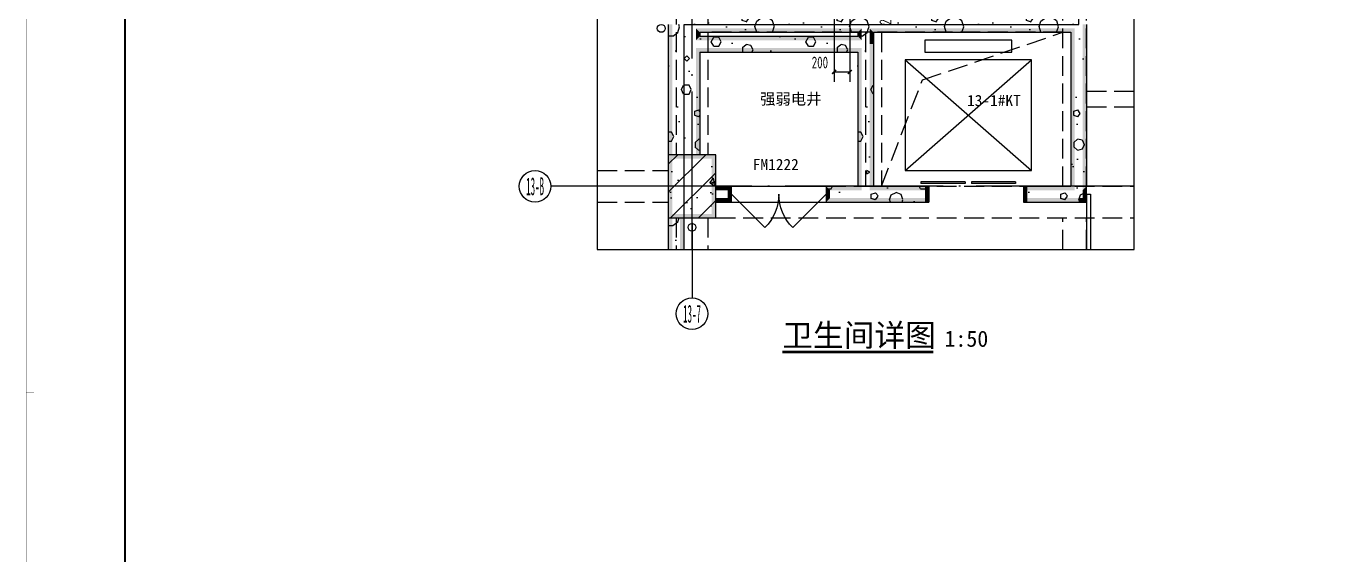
# Model space of a CAD drawing. Extents: x 175123 to 260190, y 15257 to 44959.
# Drawn here: x 175123 to 191654, y 28052 to 34750 of the extents above; entities that cross this region are included whole.
import ezdxf
from ezdxf.enums import TextEntityAlignment as Align
from ezdxf.xclip import XClip

# ---------------------------------------------------------------- set-up
doc = ezdxf.new("R2010")
doc.units = 0
doc.header["$LTSCALE"] = 1000
doc.header["$MEASUREMENT"] = 0
doc.header["$XCLIPFRAME"] = 2
for name, pattern in [('13#结构梁$0$DASH', [0.35, 0.25, -0.1]), ('13#结构梁$0$X-104 13#平面$0$DOTE', [2.42, 2, -0.2, 0.02, -0.2]), ('X-104 13#平面$0$DOTE', [2.42, 2, -0.2, 0.02, -0.2])]:
    doc.linetypes.add(name, pattern=pattern)
for name, color, linetype in [('01-标注_轴线坐标', 132, 'Continuous'), ('02-TEXT_标注', 130, 'Continuous'), ('13#结构梁$0$s-beam', 4, '13#结构梁$0$DASH'), ('13#结构梁$0$X-104 13#平面$0$A_AXIS-轴线', 36, '13#结构梁$0$X-104 13#平面$0$DOTE'), ('AXIS_TEXT', 7, 'Continuous'), ('DIM_SYMB', 3, 'Continuous'), ('DOOR_FIRE_TEXT', 7, 'Continuous'), ('PUB_WALL', 9, 'Continuous'), ('TWT_DIM', 3, 'Continuous'), ('X-104 13#平面$0$A-TECH_水', 3, 'Continuous'), ('X-104 13#平面$0$A_AXIS-轴线', 36, 'X-104 13#平面$0$DOTE'), ('X-104 13#平面$0$DOOR_FIRE', 220, 'Continuous'), ('X-104 13#平面$1$05-填充_天正', 26, 'Continuous'), ('X-104 13#平面$1$A_STR-砌块墙', 121, 'Continuous'), ('X-104 13#平面$1$A_STR-砼柱', 51, 'Continuous'), ('图层1', 7, 'Continuous')]:
    doc.layers.add(name, color=color, linetype=linetype)
doc.layers.add('X-104 13#平面$0$000套内', color=226, linetype='Continuous', lineweight=30, plot=False)
doc.styles.add('_TCH_AXIS', font='STXIHEI.TTF', dxfattribs={"width": 0.75})
doc.styles.add('_TCH_DIM_T3', font='ROS1', dxfattribs={"width": 0.8, "bigfont": 'JD'})
doc.styles.add('_TCH_WINDOW', font='STXIHEI.TTF')
doc.styles.add('COMPLEX', font='COMPLEX')
doc.styles.get("Standard").update_dxf_attribs({"font": 'STXIHEI.TTF'})
doc.styles.add('图签信息$0$华文细黑', font='STXIHEI.TTF', dxfattribs={"height": 10})
doc.dimstyles.new('_TWT_ARCH&&50', dxfattribs={"dimtxt": 148.75, "dimasz": 50, "dimexe": 125, "dimexo": 150, "dimgap": 50, "dimtad": 1, "dimdec": 0, "dimzin": 0, "dimdsep": 46, "dimtxsty": '_TCH_DIM_T3', "dimblk": 'ARCHTICK', "dimcen": 0.09, "dimclrt": 7, "dimazin": 2, "dimtfac": 1, "dimtdec": 0, "dimtix": 1, "dimtmove": 2, "dimatfit": 3, "dimfxl": 0, "dimtolj": 1, "dimtzin": 0, "dimarcsym": 0})
pattern_1 = [(0, (354, -366), (600, 1200), [0, -1200]), (0, (-348, -528), (600, 1200), [0, -1200]), (0, (42, -540), (600, 1200), [0, -1200]), (0, (468, -186), (600, 1200), [0, -1200]), (0, (-30, -600), (600, 1200), [0, -1200]), (0, (588, 570), (600, 1200), [0, -1200]), (0, (222, 474), (600, 1200), [0, -1200]), (0, (414, 324), (600, 1200), [0, -1200]), (0, (-564, 300), (600, 1200), [0, -1200]), (0, (24, 246), (600, 1200), [0, -1200]), (0, (-204, -60), (600, 1200), [0, -1200]), (0, (-192, -510), (600, 1200), [0, -1200]), (0, (258, -558), (600, 1200), [0, -1200]), (0, (588, -30), (600, 1200), [0, -1200]), (0, (-534, -216), (600, 1200), [0, -1200]), (0, (-432, -12), (600, 1200), [0, -1200]), (0, (36, -96), (600, 1200), [0, -1200]), (0, (-132, -270), (600, 1200), [0, -1200]), (0, (-228, 126), (600, 1200), [0, -1200]), (0, (-78, 576), (600, 1200), [0, -1200]), (0, (-486, -468), (600, 1200), [0, -1200]), (0, (174, 330), (600, 1200), [0, -1200]), (0, (-384, 348), (600, 1200), [0, -1200]), (0, (-480, 504), (600, 1200), [0, -1200]), (130.6013, (514.286, 194.286), (-2999.99997, 3600.000016), [52.683, -22074.222]), (18.43495, (428.57, 217.14), (3000, 1200), [54.21, -7535.256]), (90, (428.6, 165.7), (600, 1200), [51.429, -2348.571]), (161.56505, (480, 148.57), (-3000, 1199.9999), [54.21, -7535.256]), (53.1301, (480, 148.57), (600, 1200), [57.143, -5942.857]), (135, (525.7, -462.86), (-600, 1200), [48.487, -3345.625]), (45, (457.14, -462.86), (600, 1200), [48.487, -3345.625]), (135, (491.43, -497.14), (-600, 1200), [48.487, -3345.625]), (45, (491.43, -497.14), (600, 1200), [48.487, -3345.625]), (116.565, (-51.4, 342.9), (-0.0001, 2400), [63.888, -1277.753]), (180, (-80, 400), (-600, 1200), [68.571, -1131.428]), (63.435, (-177.1, 342.9), (5e-06, 2400), [63.888, -1277.753]), (116.565, (-148.6, 285.7), (-0.0001, 2400), [63.888, -1277.753]), (0, (-148.6, 285.7), (600, 1200), [68.571, -1131.428]), (63.435, (-80, 285.7), (5e-06, 2400), [63.888, -1277.753]), (107.10273, (400, -62.857), (-1799.99993, 6000.00001), [77.723, -32565.805]), (143.97263, (377.14, 11.43), (-11399.99986, 8399.99999), [77.723, -16244.04]), (180, (314.3, 57.1), (-600, 1200), [74.286, -1125.714]), (36.02737, (177.14, 11.43), (11399.99992, 8399.99991), [77.723, -16244.04]), (71.56505, (154.29, -57.14), (1800, 6000), [72.28, -7517.186]), (107.10273, (177.143, -131.43), (-1799.99993, 6000.00001), [77.723, -32565.805]), (143.97263, (240, -177.14), (-11399.99986, 8399.99999), [77.723, -16244.04]), (0, (240, -177.1), (600, 1200), [74.286, -1125.714]), (36.02737, (314.29, -177.14), (11399.99992, 8399.99991), [77.723, -16244.04]), (71.56505, (377.14, -131.43), (1800, 6000), [72.28, -7517.186]), (150.25512, (411.43, 497.14), (-1800, 1200), [46.07, -9628.64]), (90, (371.4, 474.3), (600, 1200), [45.714, -2354.285]), (29.74488, (371.43, 474.29), (1800, 1200), [46.07, -9628.64]), (116.565, (131.4, -354.3), (-0.0001, 2400), [63.888, -1277.753]), (168.69007, (102.86, -297.14), (-5400, 1199.99997), [58.275, -12179.37]), (41.18593, (0, -325.714), (14999.99991, 13199.999885), [60.744, -25451.604]), (90, (0, -382.86), (600, 1200), [57.143, -2342.857]), (138.81407, (45.714, -422.857), (-14999.999733, 13200.000084), [60.744, -25451.604]), (16.69924, (45.714, -422.857), (19799.99985, 5999.99994), [59.659, -24997.075]), (60.9454, (102.86, -405.714), (600, 1199.99999), [58.832, -24650.679]), (109.98311, (-371.43, 148.57), (-3000.00001, 8399.99998), [66.884, -28024.395]), (155.55605, (-394.286, 211.43), (-7800.00003, 3599.999925), [69.046, -28930.263]), (24.44395, (-520, 211.43), (7800.000004, 3599.999983), [69.046, -28930.263]), (70.01689, (-542.857, 148.57), (3000.00001, 8399.99998), [66.884, -28024.395]), (109.98311, (-520, 85.714), (-3000.00001, 8399.99998), [66.884, -28024.395]), (160.0169, (-457.14, 62.86), (-3000, 1199.99995), [66.884, -13978.755]), (19.9831, (-457.14, 62.86), (2999.99998, 1200), [66.884, -13978.755]), (70.01689, (-394.286, 85.714), (3000.00001, 8399.99998), [66.884, -28024.395]), (122.00538, (74.29, 40), (-600.00008, 1199.99994), [53.908, -11266.868]), (18.43495, (-5.71, 68.57), (3000, 1200), [54.21, -7535.256]), (90, (-5.7, 17.14), (600, 1200), [51.429, -2348.571]), (161.56505, (45.71, 0), (-3000, 1199.9999), [54.21, -7535.256]), (54.46232, (45.714, 0), (4199.99999, 5999.99999), [49.156, -20596.423]), (116.565, (-274.3, -251.4), (-0.0001, 2400), [63.888, -1277.753]), (180, (-302.9, -194.3), (-600, 1200), [62.857, -1137.143]), (59.03624, (-400, -251.43), (600, 1200), [66.64, -13927.644]), (120.96376, (-365.71, -308.57), (-600.00008, 1199.99994), [66.64, -13927.644]), (0, (-365.7, -308.6), (600, 1200), [62.857, -1137.143]), (63.435, (-302.9, -308.6), (5e-06, 2400), [63.888, -1277.753])]

# ---------------------------------------------------------------- blocks, each defined once
blk = doc.blocks.new('X-104 13#平面')
at = {"layer": 'PUB_WALL'}
for points in [[(48200, 11050), (48200, 10800), (48250, 10800), (48250, 11050)], [(48600, 10950), (50300, 10950), (50300, 11000), (48550, 11000)], [(48600, 10950), (48600, 10900), (48550, 10850), (48550, 11000)], [(50300, 10950), (50600, 10950), (50650, 11000), (50300, 11000)], [(50600, 10950), (50600, 10900), (50650, 10850), (50650, 11000)], [(50800, 10950), (50800, 10800), (50750, 10800), (50750, 11000)], [(50800, 10950), (52100, 10950), (52100, 11000), (50750, 11000)], [(52100, 10950), (53300, 10950), (53350, 11000), (52100, 11000)], [(53300, 10950), (53300, 9000), (53350, 8950), (53350, 11000)], [(53500, 11050), (53500, 9000), (53450, 8950), (53450, 11050)], [(48200, 10800), (48200, 9400), (48250, 9400), (48250, 10800)], [(48600, 10900), (50600, 10900), (50650, 10850), (48550, 10850)], [(48600, 10700), (50600, 10700), (50650, 10750), (48550, 10750)], [(48600, 10700), (48550, 10750), (48550, 9400), (48600, 9400)], [(50600, 10700), (50600, 9000), (50650, 8950), (50650, 10750)], [(50800, 10800), (50800, 9000), (50750, 8950), (50750, 10800)], [(49000, 9000), (48800, 9000), (48800, 8950), (48950, 8950)], [(49000, 8800), (49000, 9000), (48950, 8950), (48950, 8850)], [(50600, 9000), (50200, 9000), (50250, 8950), (50650, 8950)], [(50200, 9000), (50200, 8800), (50250, 8850), (50250, 8950)], [(50800, 9000), (51500, 9000), (51500, 8950), (50750, 8950)], [(51500, 9000), (51500, 8800), (51450, 8800), (51450, 9000)], [(52700, 9000), (53300, 9000), (53350, 8950), (52700, 8950)], [(52700, 9000), (52700, 8800), (52750, 8800), (52750, 9000)], [(53500, 8800), (53500, 9000), (53450, 8950), (53450, 8850)], [(48800, 8800), (49000, 8800), (48950, 8850), (48800, 8850)], [(50200, 8800), (50700, 8800), (50700, 8850), (50250, 8850)], [(50700, 8800), (51500, 8800), (51500, 8850), (50700, 8850)], [(52700, 8800), (53400, 8800), (53400, 8850), (52700, 8850)], [(53400, 8800), (53500, 8800), (53450, 8850), (53400, 8850)], [(48200, 8600), (48200, 6350), (48250, 6400), (48250, 8600)], [(48400, 6350), (48400, 8600), (48350, 8600), (48350, 6400)]]:
    blk.add_hatch(color=0, dxfattribs=at).paths.add_polyline_path(points)
at = {"layer": 'X-104 13#平面$1$05-填充_天正'}
h = blk.add_hatch(dxfattribs=at)
h.set_pattern_fill('加气混凝土', color=0, scale=100, style=0)
h.set_pattern_definition(pattern_1)
h.paths.add_polyline_path([(48400, 11050), (48550, 11000), (48600, 10950), (50300, 10950), (50300, 11000), (50266.7, 11083.3), (50200, 11150), (48400, 11150), (48350, 11100)])
h = blk.add_hatch(dxfattribs=at)
h.set_pattern_fill('加气混凝土', color=0, scale=100, style=0)
h.set_pattern_definition(pattern_1)
h.paths.add_polyline_path([(50266.7, 11083.3), (50300, 11000), (50300, 10950), (50600, 10950), (50650, 11000), (50700, 11016.7), (50700, 11150), (50300, 11150), (50250, 11100)])
h = blk.add_hatch(dxfattribs=at)
h.set_pattern_fill('加气混凝土', color=0, scale=100, style=0)
h.set_pattern_definition(pattern_1)
h.paths.add_polyline_path([(50700, 11016.7), (50750, 11000), (50800, 10950), (52100, 10950), (52100, 11083.3), (52135, 11100), (52085, 11150), (50700, 11150)])
h = blk.add_hatch(dxfattribs=at)
h.set_pattern_fill('加气混凝土', color=0, scale=100, style=0)
h.set_pattern_definition(pattern_1)
h.paths.add_polyline_path([(52100, 11083.3), (52100, 10950), (53300, 10950), (53350, 11000), (53366.7, 11050), (53350, 11100), (53300, 11150), (52115, 11150), (52065, 11100)])
h = blk.add_hatch(dxfattribs=at)
h.set_pattern_fill('加气混凝土', color=0, scale=100, style=0)
h.set_pattern_definition(pattern_1)
h.paths.add_polyline_path([(48400, 11050), (48200, 11050), (48200, 10800), (48466.7, 10800), (48550, 10850), (48600, 10900), (48600, 10950), (48550, 11000)])
h = blk.add_hatch(dxfattribs=at)
h.set_pattern_fill('加气混凝土', color=0, scale=100, style=0)
h.set_pattern_definition(pattern_1)
h.paths.add_polyline_path([(50700, 11016.7), (50650, 11000), (50600, 10950), (50600, 10900), (50650, 10850), (50666.7, 10800), (50800, 10800), (50800, 10950), (50750, 11000)])
h = blk.add_hatch(dxfattribs=at)
h.set_pattern_fill('加气混凝土', color=0, scale=100, style=0)
h.set_pattern_definition(pattern_1)
h.paths.add_polyline_path([(53366.7, 11050), (53350, 11000), (53300, 10950), (53300, 9000), (53350, 8950), (53400, 8933.3), (53450, 8950), (53500, 9000), (53500, 11050)])
h = blk.add_hatch(dxfattribs=at)
h.set_pattern_fill('加气混凝土', color=0, scale=100, style=0)
h.set_pattern_definition(pattern_1)
h.paths.add_polyline_path([(48466.7, 10800), (48200, 10800), (48200, 9400), (48600, 9400), (48600, 10700), (48550, 10750)])
h = blk.add_hatch(dxfattribs=at)
h.set_pattern_fill('加气混凝土', color=0, scale=100, style=0)
h.set_pattern_definition(pattern_1)
h.paths.add_polyline_path([(48466.7, 10800), (48550, 10750), (48600, 10700), (50600, 10700), (50650, 10750), (50666.7, 10800), (50650, 10850), (50600, 10900), (48600, 10900), (48550, 10850)])
h = blk.add_hatch(dxfattribs=at)
h.set_pattern_fill('加气混凝土', color=0, scale=100, style=0)
h.set_pattern_definition(pattern_1)
h.paths.add_polyline_path([(50666.7, 10800), (50650, 10750), (50600, 10700), (50600, 9000), (50650, 8950), (50700, 8933.3), (50750, 8950), (50800, 9000), (50800, 10800)])
h = blk.add_hatch(dxfattribs=at)
h.set_pattern_fill('钢筋混凝土', color=0, scale=100, style=0)
h.set_pattern_definition([(45, (0, 0), (-176.7767, 176.7767), []), (50, (0, 0), (717.26, -62.752), [75, -825]), (355, (0, 0), (-138.751, 752.192), [60, -660]), (100.4514, (59.8, -5.2), (578.509, 689.44), [63.74, -701.142]), (46.1842, (0, 200), (1067.241, -165.519), [112.5, -1237.5]), (96.6356, (88.9, 186.2), (934.663, 974.118), [95.61, -1051.713]), (351.1842, (0, 200), (934.662, 974.119), [90, -990]), (21, (100, 150), (596.907, -402.619), [75, -825]), (326, (100, 150), (243.315, 725.15), [60, -660]), (71.4514, (149.74, 116.45), (840.223, 322.5305), [63.74, -701.142]), (37.5, (0, 0), (12.1599, 332.8939), [0, -652, 0, -670, 0, -662.5]), (7.5, (0, 0), (263.0695, 394.4117), [0, -382, 0, -637, 0, -252.5]), (327.5, (-223, 0), (533.8224, -22.5549), [0, -250, 0, -780, 0, -1035]), (317.5, (-323, 0), (583.186, 100.105), [0, -325, 0, -518, 0, -735])])
h.paths.add_polyline_path([(48200, 8600), (48800, 8600), (48800, 9400), (48200, 9400)])
h = blk.add_hatch(dxfattribs=at)
h.set_pattern_fill('加气混凝土', color=0, scale=100, style=0)
h.set_pattern_definition(pattern_1)
h.paths.add_polyline_path([(48800, 9000), (48800, 8800), (49000, 8800), (49000, 9000)])
h = blk.add_hatch(dxfattribs=at)
h.set_pattern_fill('加气混凝土', color=0, scale=100, style=0)
h.set_pattern_definition(pattern_1)
h.paths.add_polyline_path([(50650, 8950), (50600, 9000), (50200, 9000), (50200, 8800), (50700, 8800), (50700, 8933.3)])
h = blk.add_hatch(dxfattribs=at)
h.set_pattern_fill('加气混凝土', color=0, scale=100, style=0)
h.set_pattern_definition(pattern_1)
h.paths.add_polyline_path([(50700, 8933.3), (50700, 8800), (51500, 8800), (51500, 9000), (50800, 9000), (50750, 8950)])
h = blk.add_hatch(dxfattribs=at)
h.set_pattern_fill('加气混凝土', color=0, scale=100, style=0)
h.set_pattern_definition(pattern_1)
h.paths.add_polyline_path([(52700, 9000), (52700, 8800), (53400, 8800), (53400, 8933.3), (53350, 8950), (53300, 9000)])
h = blk.add_hatch(dxfattribs=at)
h.set_pattern_fill('加气混凝土', color=0, scale=100, style=0)
h.set_pattern_definition(pattern_1)
h.paths.add_polyline_path([(53400, 8933.3), (53400, 8800), (53500, 8800), (53500, 9000), (53450, 8950)])
h = blk.add_hatch(dxfattribs=at)
h.set_pattern_fill('加气混凝土', color=0, scale=100, style=0)
h.set_pattern_definition(pattern_1)
h.paths.add_polyline_path([(48400, 8600), (48200, 8600), (48200, 6350), (48400, 6350)])
at = {"layer": 'X-104 13#平面$1$A_STR-砼柱'}
for points in [[(48800, 9400), (48200, 9400), (48250, 9350), (48750, 9350)], [(48200, 9400), (48200, 8600), (48250, 8650), (48250, 9350)], [(48800, 8600), (48800, 9400), (48750, 9350), (48750, 8650)], [(48200, 8600), (48800, 8600), (48750, 8650), (48250, 8650)]]:
    blk.add_hatch(color=0, dxfattribs=at).paths.add_polyline_path(points)
at = {"color": 0}
for p, q in [((52550, 10850), (51450, 10850)), ((51450, 10850), (51450, 10700)), ((52550, 10700), (52550, 10850)), ((51200, 10600), (52800, 9200)), ((51200, 9200), (52800, 10600)), ((51200, 10600), (51200, 10600)), ((52800, 10600), (51200, 10600)), ((51200, 10600), (51200, 9200)), ((51450, 10700), (52550, 10700)), ((52800, 9200), (52800, 10600)), ((51200, 9200), (52800, 9200)), ((51960, 9057.6), (51400, 9057.6)), ((51400, 9057.6), (51400, 9034)), ((51960, 9034), (51400, 9034)), ((51960, 9057.6), (51960, 9034)), ((52040, 9057.6), (52040, 9034)), ((52600, 9057.6), (52040, 9057.6)), ((52600, 9034), (52040, 9034)), ((52600, 9057.6), (52600, 9034)), ((49000, 8900), (49424.3, 8475.7)), ((50200, 8900), (49775.7, 8475.7)), ((53500, 8900), (53548.8, 8900)), ((53500, 8900), (53500, 7949.4)), ((53548.8, 8900), (53548.8, 7949.4)), ((48400, 7500), (48580, 8200)), ((48400, 7500), (48400, 8200)), ((48400, 8200), (48580, 8200)), ((48580, 8200), (48580, 7500))]:
    blk.add_line(p, q, dxfattribs=at)
at = {"color": 0, "extrusion": (0, 0, -1)}
for centre, start_param, end_param in [((49000, 8900), 2.3561945, 3.1415927), ((50200, 8900), 4.712389, 5.4977871)]:
    blk.add_ellipse(centre, major_axis=(-424.3, 424.3), ratio=1, start_param=start_param, end_param=end_param, dxfattribs=at)
at = {"color": 0, "lineweight": 13, "extrusion": (0, 0, -1)}
blk.add_ellipse((53524.4, 8900), major_axis=(-672.2, 672.2), ratio=1, start_param=2.3561945, end_param=3.901347, dxfattribs=at)
at = {"color": 0}
blk.add_solid([(48400, 8200), (48580, 8200), (48400, 7500)], dxfattribs=at)
at = {"layer": '13#结构梁$0$s-beam', "color": 0}
for p, q in [((53200, 9000), (53200, 18513.9)), ((53500, 9000), (53500, 18463.9)), ((48300, 14099.9), (48300, 9400)), ((48700, 14099.9), (48700, 9400)), ((53200, 10950), (48700, 10950)), ((50700, 10950), (50700, 9000)), ((50900, 10950), (50900, 9000)), ((51420.1, 10347.4), (53200, 10950)), ((50900, 9000), (51420.1, 10347.4)), ((57500, 10199.9), (53500, 10199.9)), ((57500, 9999.9), (53500, 9999.9)), ((44150, 9200), (48200, 9200)), ((48800, 9000), (57300, 9000)), ((44150, 8800), (48200, 8800)), ((48300, 8600), (48300, 4500)), ((48700, 8600), (48700, 4500)), ((48800, 8600), (57300, 8600)), ((53200, 4500), (53200, 8600)), ((53500, 4500), (53500, 8600))]:
    blk.add_line(p, q, dxfattribs=at)
at = {"layer": '13#结构梁$0$X-104 13#平面$0$A_AXIS-轴线', "color": 0, "linetype": '13#结构梁$0$X-104 13#平面$0$DOTE'}
for p, q in [((60408.4, 71400), (-2925, 71400)), ((48500, -7401), (48500, 26620.3)), ((60408.4, 9000), (-2925, 9000))]:
    blk.add_line(p, q, dxfattribs=at)
at = {"layer": 'X-104 13#平面$0$000套内', "color": 0}
blk.add_lwpolyline([(4100, 77750), (4100, 68700), (-750, 68700), (-750, 59850), (21950, 59850), (21950, 61450), (58250, 61450), (58250, 71300), (48400, 71300), (48400, 73450), (53400, 73450), (53400, 80500), (58250, 80500), (58250, 81290.1), (53289, 85452.6), (37950, 76613.3), (37950, 72450), (12454.9, 72450), (4447.4, 77750)], close=True, dxfattribs=at)
blk.add_lwpolyline([(7100, -1550), (21950, -1550), (21950, -950), (48400, -950), (48400, 11050), (53400, 11050), (53400, 18100), (58250, 18100), (58250, 18890), (53289.1, 23052.7), (37950, 14213.3), (37950, 10050), (12454.9, 10050), (4447.4, 15350), (4100, 15350), (4100, 6300), (7100, 6300), (7100, -1550)], dxfattribs=at)
at = {"layer": 'X-104 13#平面$0$A-TECH_水', "color": 0}
for centre in [(48110, 11000), (48500, 8480)]:
    blk.add_circle(centre, 50, dxfattribs=at)
at = {"layer": 'X-104 13#平面$0$A_AXIS-轴线', "color": 0, "linetype": 'X-104 13#平面$0$DOTE'}
for p, q in [((60408.4, 71400), (-2925, 71400)), ((48500, -7401), (48500, 24620.3)), ((60408.4, 9000), (-2925, 9000))]:
    blk.add_line(p, q, dxfattribs=at)
at = {"layer": 'X-104 13#平面$0$DOOR_FIRE', "color": 0}
for p, q in [((49000, 9000), (50200, 9000)), ((49000, 8800), (50200, 8800))]:
    blk.add_line(p, q, dxfattribs=at)
at = {"layer": 'X-104 13#平面$1$A_STR-砌块墙', "color": 0}
for p, q in [((48200, 11050), (48200, 10800)), ((48600, 10950), (50300, 10950)), ((48600, 10950), (48600, 10900)), ((50300, 10950), (50600, 10950)), ((50600, 10950), (50600, 10900)), ((50800, 10950), (50800, 10800)), ((50800, 10950), (52100, 10950)), ((52100, 10950), (53300, 10950)), ((53300, 10950), (53300, 9000)), ((53500, 11050), (53500, 9000)), ((48200, 10800), (48200, 9400)), ((48600, 10900), (50600, 10900)), ((50800, 10800), (50800, 9000)), ((48600, 10700), (50600, 10700)), ((48600, 10700), (48600, 9400)), ((50600, 10700), (50600, 9000)), ((49000, 9000), (48800, 9000)), ((49000, 8800), (49000, 9000)), ((50600, 9000), (50200, 9000)), ((50200, 9000), (50200, 8800)), ((50800, 9000), (51500, 9000)), ((51500, 9000), (51500, 8800)), ((52700, 9000), (53300, 9000)), ((52700, 9000), (52700, 8800)), ((53500, 8800), (53500, 9000)), ((48800, 8800), (49000, 8800)), ((50200, 8800), (50700, 8800)), ((50700, 8800), (51500, 8800)), ((52700, 8800), (53400, 8800)), ((53400, 8800), (53500, 8800)), ((48200, 8600), (48200, 6350)), ((48400, 6350), (48400, 8600))]:
    blk.add_line(p, q, dxfattribs=at)
at = {"layer": 'X-104 13#平面$1$A_STR-砼柱', "color": 0}
for p, q in [((48800, 9400), (48200, 9400)), ((48200, 9400), (48200, 8600)), ((48800, 8600), (48800, 9400)), ((48200, 8600), (48800, 8600))]:
    blk.add_line(p, q, dxfattribs=at)
at = {"color": 0, "style": '图签信息$0$华文细黑'}
for p in [(72170.3, 105564.8), (72170.3, 43164.8), (72170.3, -19235.2)]:
    blk.add_attdef('200X', text='', height=100, dxfattribs=at).set_placement(p, align=Align.BOTTOM_RIGHT)
at = {"layer": 'AXIS_TEXT', "color": 0, "style": 'COMPLEX', "width": 1.041667}
for p, p2 in [((-400, 156296.3), (0, 156296.3)), ((7800, 156296.3), (8200, 156296.3)), ((12300, 156296.3), (12700, 156296.3)), ((21300, 156296.3), (21700, 156296.3)), ((30300, 156296.3), (30700, 156296.3)), ((39300, 156296.3), (39700, 156296.3)), ((48300, 156296.3), (48700, 156296.3)), ((57300, 156296.3), (57700, 156296.3)), ((-7525, 142576), (-7125, 142576)), ((64743.5, 142576), (65143.5, 142576)), ((-7525, 139476), (-7125, 139476)), ((64743.5, 138976), (65143.5, 138976)), ((-7525, 133576), (-7125, 133576)), ((64743.5, 133576), (65143.5, 133576)), ((-7525, 124576), (-7125, 124576)), ((64743.5, 124576), (65143.5, 124576)), ((-400, 112775), (0, 112775)), ((7800, 112775), (8200, 112775)), ((12300, 112775), (12700, 112775)), ((21300, 112775), (21700, 112775)), ((30300, 112775), (30700, 112775)), ((39300, 112775), (39700, 112775)), ((48300, 112775), (48700, 112775)), ((57300, 112775), (57700, 112775)), ((-400, 89896.3), (0, 89896.3)), ((7800, 89896.3), (8200, 89896.3)), ((12300, 89896.3), (12700, 89896.3)), ((21300, 89896.3), (21700, 89896.3)), ((30300, 89896.3), (30700, 89896.3)), ((39300, 89896.3), (39700, 89896.3)), ((48300, 89896.3), (48700, 89896.3)), ((57300, 89896.3), (57700, 89896.3)), ((-7525, 80176), (-7125, 80176)), ((64743.5, 80176), (65143.5, 80176)), ((-7525, 77076), (-7125, 77076)), ((64743.5, 76576), (65143.5, 76576)), ((-7525, 71176), (-7125, 71176)), ((64743.5, 71176), (65143.5, 71176)), ((-7525, 62176), (-7125, 62176)), ((64743.5, 62176), (65143.5, 62176)), ((-400, 50375), (0, 50375)), ((7800, 50375), (8200, 50375)), ((12300, 50375), (12700, 50375)), ((21300, 50375), (21700, 50375)), ((30300, 50375), (30700, 50375)), ((39300, 50375), (39700, 50375)), ((48300, 50375), (48700, 50375)), ((57300, 50375), (57700, 50375)), ((-400, 27496.3), (0, 27496.3)), ((7800, 27496.3), (8200, 27496.3)), ((12300, 27496.3), (12700, 27496.3)), ((21300, 27496.3), (21700, 27496.3)), ((30300, 27496.3), (30700, 27496.3)), ((39300, 27496.3), (39700, 27496.3)), ((48300, 27496.3), (48700, 27496.3)), ((57300, 27496.3), (57700, 27496.3)), ((-7525, 17776), (-7125, 17776)), ((64743.5, 17776), (65143.5, 17776)), ((-7525, 14676), (-7125, 14676)), ((64743.5, 14176), (65143.5, 14176)), ((-7525, 8776), (-7125, 8776)), ((64743.5, 8776), (65143.5, 8776)), ((-7525, -224), (-7125, -224)), ((64743.5, -224), (65143.5, -224)), ((-400, -12025), (0, -12025)), ((7800, -12025), (8200, -12025)), ((12300, -12025), (12700, -12025)), ((21300, -12025), (21700, -12025)), ((30300, -12025), (30700, -12025)), ((39300, -12025), (39700, -12025)), ((48300, -12025), (48700, -12025)), ((57300, -12025), (57700, -12025))]:
    blk.add_attdef('A', text='', height=448, dxfattribs=at).set_placement(p, p2, align=Align.FIT)
blk = doc.blocks.new('图框-A1')
for points, const_width in [([(0, 0), (841, 0), (841, 594), (0, 594)], 0.05), ([(766, 584), (25, 584), (25, 10), (766, 10)], 0.5)]:
    blk.add_lwpolyline(points, close=True, dxfattribs=dict(const_width=const_width))
at = {"const_width": 0.05}
blk.add_lwpolyline([(0, 297), (2, 297)], dxfattribs=at)
blk = doc.blocks.new('_ArchTick')
at = {"color": 0, "linetype": 'ByBlock', "const_width": 0.4}
blk.add_lwpolyline([(-0.5, -0.5), (0.5, 0.5)], dxfattribs=at)
blk = doc.blocks.new('*D376')
at = {"layer": 'Defpoints', "color": 0}
for p in [(185560, 35071), (185825, 35071), (185560, 34871)]:
    blk.add_point(p, dxfattribs=at)
at = {"layer": 'TWT_DIM', "color": 0, "lineweight": -2}
for p, q in [((185710, 35071), (185950, 35071)), ((185825, 34871), (185825, 35071)), ((185710, 34871), (185950, 34871))]:
    blk.add_line(p, q, dxfattribs=at)
at = {"layer": 'TWT_DIM', "color": 0, "lineweight": -2, "xscale": 50, "yscale": 50, "zscale": 50}
for p, rotation in [((185825, 35071), 90), ((185825, 34871), 270)]:
    blk.add_blockref('_ArchTick', p, dxfattribs=dict(at, rotation=rotation))
at = {"layer": 'TWT_DIM', "color": 7, "insert": (186010, 34871), "char_height": 148.8, "attachment_point": 5, "rotation": 90, "style": '_TCH_DIM_T3'}
blk.add_mtext('\\A1;200', dxfattribs=at)
blk = doc.blocks.new('*D377')
at = {"layer": 'Defpoints', "color": 0}
for p in [(185360, 35071), (185560, 35071), (185560, 34169)]:
    blk.add_point(p, dxfattribs=at)
at = {"layer": 'TWT_DIM', "color": 0, "lineweight": -2}
for p, q in [((185360, 34921), (185360, 34044)), ((185560, 34921), (185560, 34044)), ((185360, 34169), (185560, 34169))]:
    blk.add_line(p, q, dxfattribs=at)
at = {"layer": 'TWT_DIM', "color": 0, "lineweight": -2, "xscale": 50, "yscale": 50, "zscale": 50, "rotation": 180}
blk.add_blockref('_ArchTick', (185360, 34169), dxfattribs=at)
at = {"layer": 'TWT_DIM', "color": 0, "lineweight": -2, "xscale": 50, "yscale": 50, "zscale": 50}
blk.add_blockref('_ArchTick', (185560, 34169), dxfattribs=at)
at = {"layer": 'TWT_DIM', "color": 7, "insert": (185180, 34288), "char_height": 148.8, "attachment_point": 5, "style": '_TCH_DIM_T3'}
blk.add_mtext('\\A1;200', dxfattribs=at)

msp = doc.modelspace()

# ---------------------------------------------------------------- linework, layer by layer
at = {"layer": '01-标注_轴线坐标'}
for p, q in [((182722, 32721.2), (181772, 32721.2)), ((182722, 32721.2), (181772, 32721.2)), ((182722, 32721.2), (181772, 32721.2)), ((183559.8, 32257.2), (183559.8, 31307.2)), ((183559.8, 32257.2), (183559.8, 31307.2)), ((183559.8, 32257.2), (183559.8, 31307.2))]:
    msp.add_line(p, q, dxfattribs=at)
for centre in [(181572, 32721.2), (181572, 32721.2), (181572, 32721.2), (183559.8, 31107.2), (183559.8, 31107.2), (183559.8, 31107.2)]:
    msp.add_circle(centre, 200, dxfattribs=at)
at = {"layer": 'DIM_SYMB', "const_width": 35}
msp.add_lwpolyline([(184703.3, 30621.5), (186618.4, 30621.5)], dxfattribs=at)

# ---------------------------------------------------------------- block references
at = {"xscale": 50, "yscale": 50, "zscale": 50}
msp.add_blockref('图框-A1', (175124.5, 15258.1), dxfattribs=at)
at = {"color": 251}
ref = msp.add_blockref('X-104 13#平面', (135059.8, 23721.2), dxfattribs=at)
XClip(ref).set_block_clipping_path([(47300.0000000066, 8199.9999999998), (54100.0000000072, 18799.9999999998)])
at = {"layer": '图层1', "color": 251}
ref = msp.add_blockref('X-104 13#平面', (188023.7, -40329.7), dxfattribs=at)
XClip(ref).set_block_clipping_path([(47300.0000000066, 70599.9999999998), (54100.0000000072, 81199.9999999998)])

# ---------------------------------------------------------------- texts
at = {"layer": '01-标注_轴线坐标', "color": 7, "style": '_TCH_AXIS'}
for s, width, p, p2 in [('13-B', 0.494538, (181458.9, 32608.1), (181685.1, 32608.1)), ('13-B', 0.494538, (181458.9, 32608.1), (181685.1, 32608.1)), ('13-7', 0.499498, (183446.7, 30994.1), (183673, 30994.1)), ('13-7', 0.499498, (183446.7, 30994.1), (183673, 30994.1))]:
    msp.add_text(s, height=226.27, dxfattribs=dict(at, width=width)).set_placement(p, p2, align=Align.FIT)
at = {"layer": '02-TEXT_标注'}
for s, p in [('强弱电井', (184422.4, 33755.8)), ('强弱电井', (184422.4, 33755.8)), ('强弱电井', (184422.4, 33755.8)), ('13-1#KT', (187045.2, 33736.2)), ('13-1#KT', (187045.2, 33736.2)), ('13-1#KT', (187045.2, 33736.2))]:
    msp.add_text(s, height=142.71, dxfattribs=at).set_placement(p)
at = {"layer": 'DIM_SYMB', "color": 7}
for s, height, p in [('卫生间详图', 285.43, (184703.3, 30691.5)), ('1:50', 203.88, (186758.4, 30688.1))]:
    msp.add_text(s, height=height, dxfattribs=at).set_placement(p)
at = {"layer": 'DOOR_FIRE_TEXT', "style": '_TCH_WINDOW'}
msp.add_text('FM1222', height=142.71, dxfattribs=at).set_placement((184330.2, 32925.7))
msp.add_text('FM1222', height=142.71, dxfattribs=at).set_placement((184330.2, 32925.7))
msp.add_text('FM1222', height=142.71, dxfattribs=at).set_placement((184330.2, 32925.7))

# ---------------------------------------------------------------- dimensions: what is measured, and where the dimension line sits
at = {"layer": 'TWT_DIM'}
for base, p1, angle, picture, middle in [((185559.9, 34169.2), (185359.8, 35071.2), 0, '*D377', (185180, 34287.6)), ((185824.9, 35071.2), (185559.9, 34871.2), 90, '*D376', (186009.8, 34871.2))]:
    dim = msp.add_linear_dim(base=base, p1=p1, p2=(185559.9, 35071.2), angle=angle, text='200', dimstyle='_TWT_ARCH&&50', dxfattribs=at)
    dim.commit()
    dim.dimension.update_dxf_attribs({"geometry": picture, "text_midpoint": middle, "dimtype": 161})

doc.saveas('drawing.dxf')
